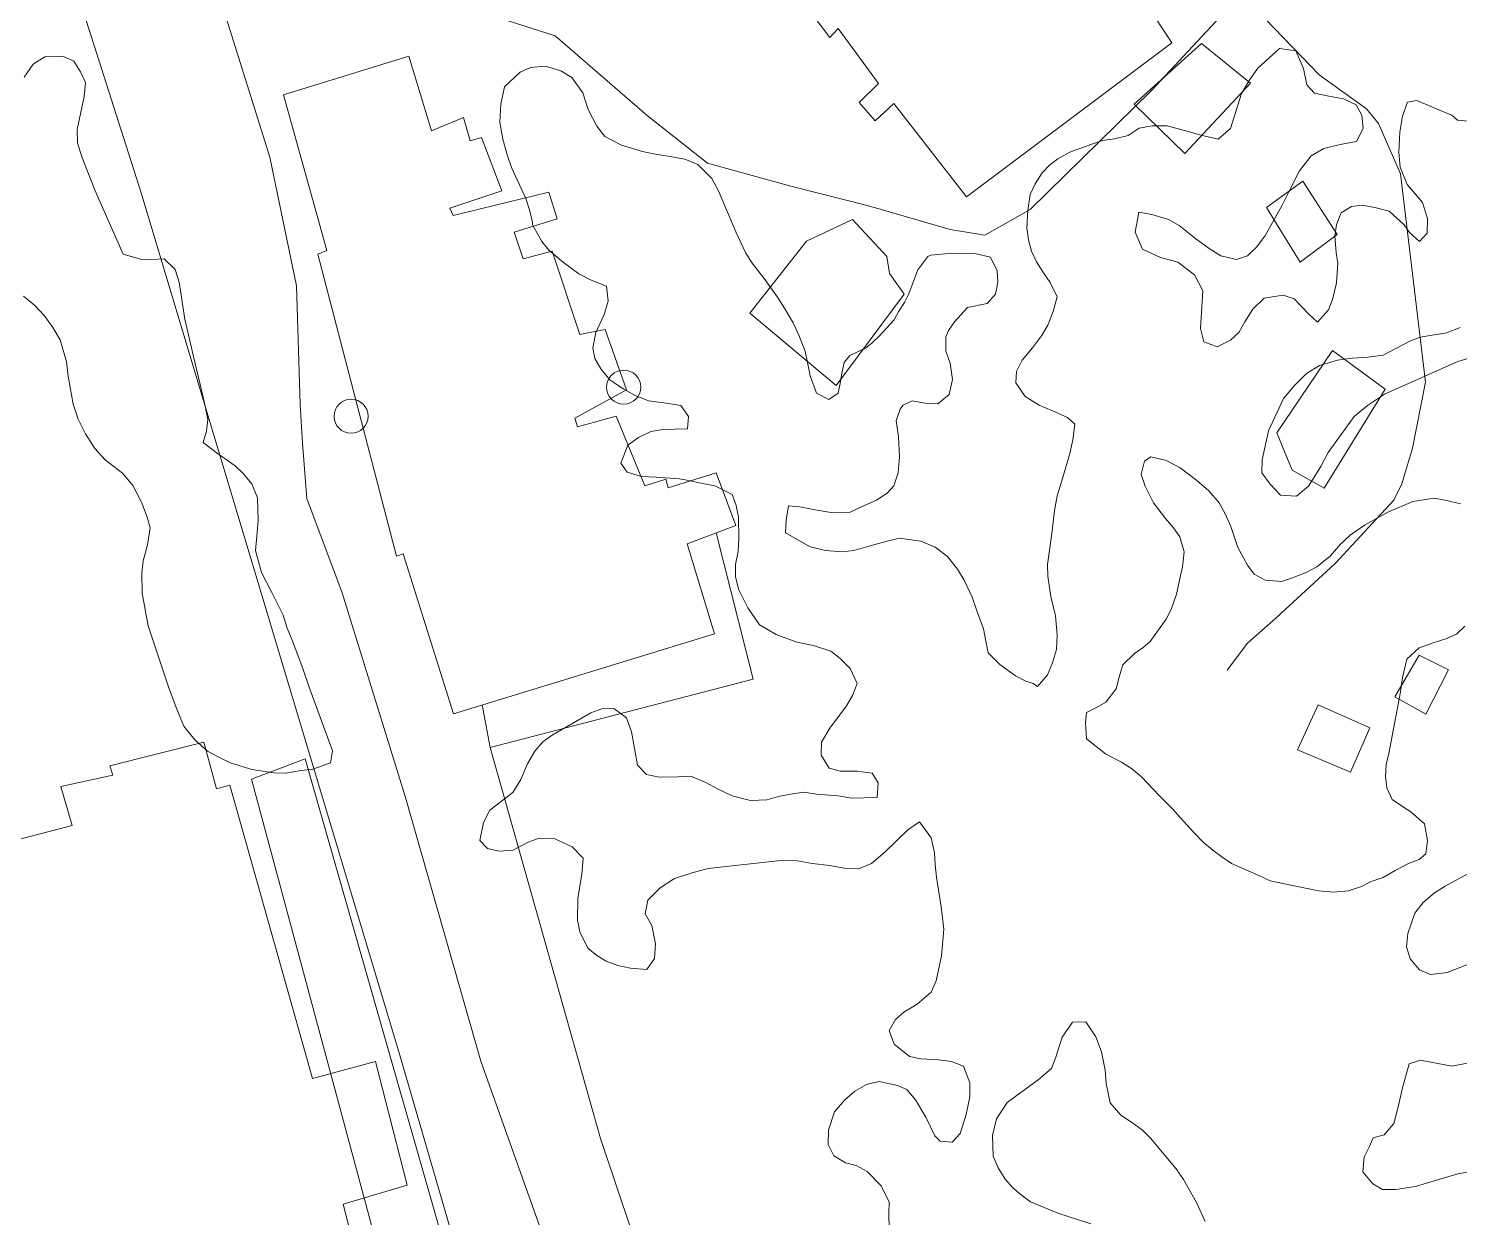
# Model space of a CAD drawing. Header units: metres. Extents: x 4652992 to 4879070, y 2074171 to 2309877.
# Drawn here: x 4654504.2 to 4654568.7, y 2308497.4 to 2308551 of the extents above; entities that cross this region are included whole.
import ezdxf

# ---------------------------------------------------------------- set-up
doc = ezdxf.new("R2010")
doc.units = ezdxf.units.M
doc.header["$MEASUREMENT"] = 0
doc.linetypes.add('DGN Style 3', pattern=[92.779933, 66.271381, -26.508552])
for name, color, linetype, lineweight in [('Level 1', 2, 'Continuous', 0), ('Level 20', 30, 'DGN Style 3', 0), ('Level 30', 5, 'Continuous', 0), ('Level 31', 38, 'Continuous', 0), ('Level 37', 3, 'Continuous', 0), ('Level 38', 3, 'Continuous', 0), ('Level 40', 1, 'Continuous', 0), ('Level 53', 5, 'Continuous', 0), ('Level 61', 4, 'Continuous', 0)]:
    doc.layers.add(name, color=color, linetype=linetype, lineweight=lineweight)

# ---------------------------------------------------------------- blocks, each defined once
blk = doc.blocks.new('POSTE_1')
at = {"layer": 'Level 61'}
blk.add_circle((-0.000047, -0.000019, -0.000024), 0.770001, dxfattribs=at)

msp = doc.modelspace()

# ---------------------------------------------------------------- linework, layer by layer
at = {"layer": 'Level 1'}
msp.add_polyline3d([(4654558.205419, 2308522.096001, 1332), (4654559.118448, 2308523.317628, 1331), (4654560.421105, 2308524.460633, 1330), (4654563.075382, 2308526.911469, 1329), (4654565.722792, 2308529.758935, 1328.3), (4654566.083876, 2308530.507221, 1328.12), (4654566.556238, 2308532.106171, 1327.98), (4654567.146722, 2308535.08041, 1328), (4654566.023103, 2308544.489733, 1327.04), (4654565.025859, 2308546.761457, 1326.96), (4654564.482387, 2308547.412974, 1326.96), (4654562.354135, 2308548.94766, 1327), (4654556.295276, 2308555.257094, 1326.68), (4654545.325048, 2308566.414119, 1326.36), (4654539.462425, 2308572.454543, 1326.26), (4654538.739633, 2308573.345055, 1326.227592)], dxfattribs=at)
at = {"layer": 'Level 20', "linetype": 'Continuous'}
for points in [[(4654532.536872, 2308480.159748, 1346.79442), (4654530.47426, 2308486.512024, 1345.53442), (4654527.350989, 2308496.60668, 1344.17442), (4654524.550692, 2308504.454575, 1343.63442), (4654521.160163, 2308516.34854, 1342.09442), (4654518.294688, 2308525.579173, 1341.49442), (4654516.712979, 2308529.837527, 1340.77442), (4654516.508512, 2308532.338892, 1340.57442), (4654516.415537, 2308534.085332, 1340.43442), (4654516.236964, 2308539.427599, 1339.85442), (4654515.045647, 2308545.235573, 1338.77442), (4654511.753187, 2308555.755312, 1337.45442), (4654510.835112, 2308558.393913, 1337.07442), (4654510.312808, 2308559.812308, 1336.87442), (4654509.726339, 2308561.151116, 1336.35442), (4654506.891845, 2308564.532086, 1335.811374)], [(4654517.214338, 2308554.405872, 1336.787441), (4654521.830336, 2308552.668642, 1335.811983), (4654527.907173, 2308550.714255, 1334.851983), (4654532.054425, 2308547.119836, 1334.451983), (4654534.770033, 2308544.967411, 1334.071983), (4654538.538535, 2308543.927226, 1332.151983), (4654542.030845, 2308543.039503, 1331.151983), (4654545.71547, 2308541.970614, 1330.171983), (4654547.285755, 2308541.712174, 1329.731983), (4654549.326953, 2308542.877234, 1328.811983), (4654554.79524, 2308548.239253, 1327.291983), (4654558.314231, 2308552.012121, 1326.691983)]]:
    msp.add_polyline3d(points, dxfattribs=at)
at = {"layer": 'Level 30', "color": 1}
for points in [[(4654546.451574, 2308543.445427, 1329.883945), (4654543.181276, 2308547.658769, 1329.763945), (4654542.333642, 2308546.879132, 1329.653945), (4654541.613401, 2308547.705327, 1329.653945), (4654542.485957, 2308548.560452, 1329.733945), (4654540.669434, 2308551.037686, 1329.613945), (4654540.292339, 2308550.641849, 1329.353945), (4654533.56226, 2308559.545953, 1328.913945)], [(4654554.925782, 2308551.589932, 1329.053945), (4654555.707569, 2308550.394722, 1329.143945), (4654546.451574, 2308543.445427, 1329.883945)], [(4654523.315172, 2308520.125455, 1344.523945), (4654521.051337, 2308527.349741, 1344.463945), (4654520.752618, 2308527.240195, 1342.983945), (4654517.200925, 2308540.865645, 1342.483945), (4654517.606193, 2308541.031274, 1342.443945), (4654515.661693, 2308548.054082, 1341.743945), (4654521.308239, 2308549.794124, 1341.893945), (4654522.33655, 2308546.428664, 1341.953945), (4654523.777046, 2308547.019419, 1341.353945), (4654524.075376, 2308545.967727, 1341.363945), (4654524.587017, 2308546.118374, 1341.353945), (4654525.503019, 2308543.725091, 1341.663945), (4654523.163356, 2308542.932746, 1342.133945), (4654523.310528, 2308542.608782, 1342.243945), (4654527.619412, 2308543.656946, 1340.313945), (4654527.995531, 2308542.462118, 1340.423945), (4654526.049544, 2308541.853695, 1341.833945), (4654526.463053, 2308540.650824, 1342.103945), (4654527.771603, 2308541.001357, 1341.733945), (4654529.015893, 2308537.233931, 1341.623945), (4654530.165371, 2308537.468579, 1341.323945), (4654531.115447, 2308534.73616, 1341.603945), (4654528.787071, 2308533.467377, 1342.453945), (4654528.919111, 2308533.075567, 1342.473945), (4654530.654434, 2308533.547602, 1341.993945), (4654531.954339, 2308530.416026, 1344.783945), (4654532.888638, 2308530.704861, 1344.653945), (4654532.999925, 2308530.325415, 1344.593945), (4654535.162198, 2308530.990015, 1343.613945), (4654536.045854, 2308528.627391, 1343.533945), (4654533.861547, 2308527.793727, 1344.623945), (4654535.086813, 2308523.730188, 1344.523945), (4654523.315172, 2308520.125455, 1344.523945)], [(4654543.643059, 2308539.063841, 1334.373945), (4654540.570543, 2308534.93351, 1334.343945), (4654536.68627, 2308538.193754, 1334.563945), (4654539.235061, 2308541.441553, 1334.683945), (4654541.317846, 2308542.429891, 1334.343945), (4654542.860669, 2308540.757314, 1334.233945), (4654542.974478, 2308539.986348, 1334.373945), (4654543.643059, 2308539.063841, 1334.373945)], [(4654502.354873, 2308514.111773, 1346.192739), (4654506.132255, 2308515.094407, 1346.892739), (4654505.619457, 2308516.841324, 1346.902739), (4654507.955434, 2308517.365852, 1347.052739), (4654507.830906, 2308517.784172, 1347.042739), (4654512.068472, 2308518.840324, 1347.072739), (4654512.628337, 2308516.746538, 1347.132739), (4654513.241527, 2308516.91252, 1347.072739), (4654516.962469, 2308503.669108, 1346.982739), (4654519.804459, 2308504.437447, 1346.972739), (4654521.230574, 2308498.86837, 1347.122739), (4654518.342922, 2308498.000188, 1347.132739), (4654520.284498, 2308490.417343, 1347.172739)]]:
    msp.add_polyline3d(points, dxfattribs=at)
at = {"layer": 'Level 31'}
msp.add_polyline3d([(4654565.323146, 2308534.767353, 1330.603945), (4654562.582401, 2308530.307501, 1331.123945), (4654561.129883, 2308531.122197, 1331.103945), (4654560.449759, 2308532.806454, 1330.983945), (4654562.950118, 2308536.516846, 1330.473945), (4654565.323146, 2308534.767353, 1330.603945)], dxfattribs=at)
for points in [[(4654554.010861, 2308547.62047, 1329.723945), (4654557.046332, 2308550.357687, 1328.973945), (4654559.252558, 2308548.579379, 1328.803945), (4654556.302851, 2308545.40283, 1329.513945)], [(4654561.488705, 2308540.506066, 1329.133945), (4654559.973315, 2308542.96917, 1329.033945), (4654561.610195, 2308544.154291, 1329.143945), (4654563.170036, 2308541.746358, 1329.253945)], [(4654565.76948, 2308520.894469, 1332.348945), (4654566.856895, 2308522.767916, 1332.048945), (4654568.190889, 2308522.115654, 1332.043945), (4654567.166634, 2308520.116224, 1332.193945)], [(4654563.771581, 2308517.493802, 1332.553945), (4654561.37104, 2308518.50797, 1332.953945), (4654562.312716, 2308520.529814, 1332.903945), (4654564.630366, 2308519.501352, 1332.463945)]]:
    msp.add_3dface(points, dxfattribs=at)
at = {"layer": 'Level 37'}
for points in [[(4654535.164828, 2308528.291138, 1342.419491), (4654536.840318, 2308521.691291, 1342.959491), (4654524.972444, 2308518.603633, 1343.659491), (4654524.621149, 2308520.525374, 1343.519491)], [(4654524.972444, 2308518.603633, 1343.659491), (4654529.948625, 2308500.963223, 1345.499491), (4654534.830635, 2308486.407575, 1346.259491), (4654536.930768, 2308477.710275, 1349.619491), (4654538.285984, 2308471.921723, 1350.979491), (4654554.478869, 2308472.547214, 1350.659491), (4654567.913578, 2308473.451517, 1350.503158)]]:
    msp.add_polyline3d(points, dxfattribs=at)
at = {"layer": 'Level 38'}
msp.add_polyline3d([(4654466.114516, 2308549.810089, 1340.402739), (4654468.110146, 2308550.247242, 1340.492739), (4654467.567695, 2308552.550725, 1340.362739), (4654476.111766, 2308554.8464, 1340.292739), (4654485.898102, 2308557.558509, 1340.172739), (4654503.287165, 2308562.299778, 1340.072739), (4654509.245852, 2308543.633003, 1341.062739), (4654520.932816, 2308504.623381, 1346.182739), (4654525.51054, 2308488.85225, 1347.922739), (4654530.059851, 2308474.379109, 1350.542739), (4654511.385427, 2308468.929381, 1350.902739), (4654489.014532, 2308463.048098, 1349.822739), (4654455.24508, 2308453.977038, 1347.202739), (4654453.573736, 2308460.315587, 1347.222739)], dxfattribs=at)
at = {"layer": 'Level 40', "color": 3}
for points in [[(4654526.889357, 2308542.187803, 1342.600038), (4654526.879638, 2308542.284865, 1342.500038), (4654526.743123, 2308542.868246, 1342.500038), (4654526.589762, 2308543.376114, 1342.440038), (4654526.409446, 2308543.76316, 1341.920038), (4654526.197707, 2308544.220284, 1341.560038), (4654525.942945, 2308544.765813, 1341.380038), (4654525.763019, 2308545.295228, 1341.260038), (4654525.540461, 2308546.055419, 1341.040038), (4654525.411074, 2308546.811376, 1340.600038), (4654525.451572, 2308547.625724, 1340.320038), (4654525.626774, 2308548.411068, 1339.960038), (4654526.322452, 2308549.068519, 1339.760038), (4654526.793947, 2308549.283564, 1339.680038), (4654527.466362, 2308549.34455, 1339.640038), (4654528.156335, 2308549.132676, 1339.580038), (4654528.654716, 2308548.835429, 1339.580038), (4654529.158668, 2308548.141277, 1339.560038), (4654529.399563, 2308547.392967, 1339.580038), (4654529.778531, 2308546.630756, 1339.640038), (4654530.146679, 2308546.171611, 1339.660038), (4654530.889392, 2308545.774271, 1339.680038), (4654531.845402, 2308545.489288, 1339.680038), (4654532.339313, 2308545.382942, 1339.680038), (4654533.00797, 2308545.286455, 1339.680038), (4654533.744723, 2308545.14365, 1339.660038), (4654534.334786, 2308544.905804, 1339.620038), (4654534.963723, 2308544.27971, 1339.660038), (4654535.263385, 2308543.724513, 1339.440038), (4654535.385712, 2308543.429095, 1338.980038), (4654536.058703, 2308541.875478, 1339.000038), (4654536.502009, 2308540.909475, 1339.100038), (4654536.791953, 2308540.451341, 1339.140038), (4654537.329208, 2308539.765846, 1339.240038), (4654537.925942, 2308538.925091, 1339.300038), (4654538.239081, 2308538.430305, 1339.300038), (4654538.638264, 2308537.758711, 1339.380038), (4654538.893025, 2308537.213182, 1339.460038), (4654539.170593, 2308536.488633, 1339.680038), (4654539.275684, 2308535.97533, 1339.720038), (4654539.40883, 2308535.376846, 1339.720038), (4654539.687887, 2308534.588662, 1339.740038), (4654540.237908, 2308534.311953, 1339.520038), (4654540.659643, 2308534.585197, 1339.140038), (4654540.740505, 2308534.947663, 1338.720038), (4654540.828495, 2308535.482706, 1338.500038), (4654540.939681, 2308535.981097, 1338.560038), (4654541.196778, 2308536.28979, 1338.040038), (4654541.896537, 2308536.613969, 1337.520038), (4654542.203395, 2308536.864463, 1337.000038), (4654542.523729, 2308537.175367, 1336.480038), (4654543.187983, 2308537.902897, 1336.500038), (4654543.39869, 2308538.284891, 1336.160038), (4654543.661035, 2308538.687423, 1335.780038), (4654543.856775, 2308539.072639, 1335.440038), (4654543.982538, 2308539.425438, 1335.040038), (4654544.25577, 2308540.158019, 1334.820038), (4654544.703358, 2308540.758089, 1334.740038), (4654544.84331, 2308540.822925, 1334.220038), (4654545.482422, 2308540.875254, 1333.860038), (4654546.367745, 2308540.906226, 1333.760038), (4654546.89347, 2308540.872172, 1333.740038), (4654547.533682, 2308540.718497, 1333.740038), (4654547.838204, 2308540.114769, 1333.840038), (4654547.865091, 2308539.602477, 1333.880038), (4654547.758764, 2308539.055554, 1334.000038), (4654547.381541, 2308538.630272, 1334.180038), (4654546.495829, 2308538.456929, 1334.440038), (4654545.911659, 2308537.807126, 1335.000038), (4654545.637715, 2308537.42292, 1335.400038), (4654545.525429, 2308537.130532, 1335.900038), (4654545.521992, 2308536.482315, 1336.040038), (4654545.716885, 2308535.949676, 1336.100038), (4654545.816338, 2308535.200164, 1336.300038), (4654545.668091, 2308534.535642, 1336.560038), (4654545.164393, 2308534.105935, 1336.900038), (4654544.590398, 2308534.134555, 1337.040038), (4654544.003315, 2308534.245134, 1337.200038), (4654543.598427, 2308534.047404, 1337.880038), (4654543.464824, 2308533.870404, 1338.440038), (4654543.287032, 2308533.354697, 1338.600038), (4654543.389854, 2308532.620288, 1338.600038), (4654543.425681, 2308531.726193, 1338.800038), (4654543.372095, 2308530.993804, 1339.220038), (4654543.180825, 2308530.417686, 1339.640038), (4654542.868719, 2308530.073353, 1340.100038), (4654542.391976, 2308529.764469, 1340.440038), (4654541.747226, 2308529.475931, 1340.740038), (4654541.205755, 2308529.228468, 1341.060038), (4654540.353736, 2308529.206152, 1341.460038), (4654539.62858, 2308529.330632, 1341.640038), (4654538.921761, 2308529.466992, 1341.740038), (4654538.42934, 2308529.509704, 1341.840038), (4654538.317765, 2308528.868942, 1342.100038), (4654538.297871, 2308528.287581, 1342.140038), (4654539.396034, 2308527.655426, 1342.140038), (4654540.096114, 2308527.48886, 1341.920038), (4654540.86805, 2308527.433449, 1341.600038), (4654541.36909, 2308527.499679, 1341.460038), (4654542.220008, 2308527.727998, 1341.100038), (4654542.941083, 2308527.93679, 1340.920038), (4654543.437264, 2308528.051551, 1340.680038), (4654544.393663, 2308527.908937, 1340.540038), (4654545.040225, 2308527.643098, 1340.460038), (4654545.589856, 2308527.224018, 1340.340038), (4654546.042558, 2308526.651698, 1340.260038), (4654546.34073, 2308526.160135, 1340.200038), (4654546.701361, 2308525.386044, 1340.100038), (4654546.904483, 2308524.819978, 1340.100038), (4654547.214964, 2308523.961715, 1340.200038), (4654547.324915, 2308523.399882, 1340.460038), (4654547.426637, 2308522.871477, 1340.460038), (4654547.952683, 2308522.346677, 1340.260038), (4654548.656845, 2308521.846841, 1340.180038), (4654549.120433, 2308521.604569, 1340.080038), (4654549.457936, 2308521.500244, 1339.720038), (4654549.647258, 2308521.364511, 1338.980038), (4654550.107934, 2308521.882622, 1338.780038), (4654550.322399, 2308522.422089, 1338.680038), (4654550.50544, 2308523.031635, 1338.400038), (4654550.54218, 2308523.68851, 1338.160038), (4654550.466312, 2308524.543741, 1337.860038), (4654550.252371, 2308525.412873, 1337.580038), (4654550.111775, 2308526.329526, 1337.280038), (4654550.106594, 2308526.868802, 1337.120038), (4654550.217069, 2308527.715567, 1336.880038), (4654550.317046, 2308528.374655, 1336.580038), (4654550.414433, 2308529.30338, 1336.220038), (4654550.544344, 2308529.956022, 1335.580038), (4654550.744231, 2308530.641082, 1335.040038), (4654551.113682, 2308531.875276, 1335.040038), (4654551.248453, 2308532.479388, 1334.900038), (4654551.343571, 2308533.187006, 1334.560038), (4654551.004967, 2308533.497335, 1334.220038), (4654550.305276, 2308533.806271, 1334.200038), (4654549.733549, 2308534.055997, 1334.080038), (4654549.098975, 2308534.445882, 1333.880038), (4654548.671348, 2308535.060287, 1333.700038), (4654548.707698, 2308535.574792, 1333.420038), (4654548.960326, 2308536.074386, 1333.120038), (4654549.431109, 2308536.637805, 1332.900038), (4654549.835286, 2308537.183909, 1332.860038), (4654550.114478, 2308537.661955, 1332.860038), (4654550.360757, 2308538.273713, 1332.780038), (4654550.538938, 2308538.93179, 1332.560038), (4654550.229558, 2308539.584049, 1332.380038), (4654549.917908, 2308540.015201, 1332.300038), (4654549.604769, 2308540.509986, 1332.280038), (4654549.384801, 2308541.000539, 1332.280038), (4654549.246406, 2308541.505184, 1332.280038), (4654549.177988, 2308542.042247, 1332.280038), (4654549.211748, 2308542.826389, 1332.200038), (4654549.325202, 2308543.545887, 1332.000038), (4654549.544527, 2308544.036823, 1331.840038), (4654549.857022, 2308544.523527, 1331.720038), (4654550.205801, 2308544.89162, 1331.480038), (4654550.564298, 2308545.162652, 1331.240038), (4654551.115876, 2308545.455423, 1331.060038), (4654552.056987, 2308545.806777, 1331.180038), (4654552.58498, 2308545.993829, 1331.180038), (4654553.119323, 2308546.068716, 1331.180038), (4654553.733749, 2308546.221329, 1331.220038), (4654554.243796, 2308546.538871, 1331.220038), (4654554.818181, 2308546.652621, 1331.220038), (4654555.492086, 2308546.649974, 1331.160038), (4654556.439867, 2308546.398419, 1330.860038), (4654557.013473, 2308546.227429, 1330.740038), (4654557.803356, 2308546.041528, 1330.700038), (4654558.350465, 2308546.5252, 1330.620038), (4654558.845679, 2308548.112194, 1330.440038), (4654559.221801, 2308548.74348, 1330.320038), (4654559.585936, 2308549.250721, 1330.200038), (4654560.566766, 2308550.131682, 1329.780038), (4654561.29866, 2308550.037408, 1329.740038), (4654561.652553, 2308549.233111, 1329.960038), (4654561.803646, 2308548.504137, 1330.060038), (4654562.143739, 2308548.130174, 1330.080038), (4654562.787321, 2308547.991602, 1330.080038), (4654563.449239, 2308547.86491, 1330.120038), (4654564.017596, 2308547.60008, 1330.180038), (4654564.274237, 2308547.133288, 1330.180038), (4654564.344145, 2308546.532591, 1330.160038), (4654564.041368, 2308545.948826, 1330.160038), (4654563.303836, 2308545.806891, 1330.180038), (4654562.559566, 2308545.63475, 1330.240038), (4654561.99788, 2308545.29667, 1330.460038), (4654561.470208, 2308544.618874, 1330.660038), (4654561.050286, 2308543.791252, 1330.660038), (4654560.662176, 2308543.035921, 1330.900038), (4654559.904683, 2308541.67951, 1331.180038), (4654559.525581, 2308541.175492, 1331.340038), (4654559.125163, 2308540.786861, 1331.480038), (4654558.618875, 2308540.626792, 1331.540038), (4654557.918794, 2308540.793357, 1331.540038), (4654557.43538, 2308541.087382, 1331.540038), (4654556.787717, 2308541.559226, 1331.580038), (4654556.040535, 2308542.147467, 1331.720038), (4654555.553751, 2308542.426389, 1331.740038), (4654554.80391, 2308542.651153, 1331.920038), (4654554.216827, 2308542.761732, 1331.880038), (4654554.062941, 2308541.861, 1331.860038), (4654554.393638, 2308541.093354, 1331.920038), (4654555.202958, 2308540.713329, 1331.980038), (4654555.986102, 2308540.497223, 1332.000038), (4654556.736654, 2308539.924085, 1332.000038), (4654557.110762, 2308539.210405, 1331.960038), (4654556.997952, 2308537.509418, 1331.960038), (4654557.146065, 2308536.907711, 1331.840038), (4654557.754464, 2308536.681744, 1331.780038), (4654558.354313, 2308536.979951, 1331.500038), (4654558.729656, 2308537.326496, 1331.360038), (4654558.993881, 2308537.807764, 1331.220038), (4654559.356527, 2308538.378639, 1331.120038), (4654559.87707, 2308538.88386, 1330.920038), (4654560.722741, 2308539.01834, 1330.920038), (4654561.233109, 2308538.845137, 1330.920038), (4654561.89347, 2308538.148964, 1330.920038), (4654562.285203, 2308537.795539, 1331.100038), (4654562.770953, 2308538.355735, 1331.100038), (4654562.953605, 2308538.822911, 1331.060038), (4654563.137035, 2308539.574827, 1330.880038), (4654563.191011, 2308540.449586, 1330.580038), (4654563.112485, 2308540.941341, 1330.320038), (4654563.054563, 2308541.666083, 1330.240038), (4654563.127586, 2308542.204348, 1330.220038), (4654563.338682, 2308542.728712, 1329.980038), (4654563.808687, 2308543.007391, 1329.980038), (4654564.309726, 2308543.07362, 1330.060038), (4654564.926743, 2308542.956596, 1330.160038), (4654565.503719, 2308542.800709, 1330.260038), (4654566.180926, 2308542.18005, 1330.620038), (4654566.419619, 2308541.843748, 1330.940038), (4654566.87608, 2308541.428901, 1331.500038), (4654567.228228, 2308541.812097, 1331.480038), (4654567.235034, 2308542.475417, 1331.400038), (4654567.017334, 2308543.187076, 1330.620038), (4654566.768533, 2308543.47807, 1330.280038), (4654566.32069, 2308544.001859, 1330.240038), (4654566.00833, 2308544.781385, 1330.140038), (4654565.9403, 2308545.460818, 1330.020038), (4654565.986048, 2308546.369005, 1329.960038), (4654566.114469, 2308547.085281, 1329.960038), (4654566.334182, 2308547.718588, 1330.020038), (4654566.757018, 2308547.785827, 1330.340038), (4654567.847341, 2308547.32947, 1331.100038), (4654568.336004, 2308547.129285, 1331.620038), (4654568.583316, 2308546.901925, 1332.000038), (4654569.075737, 2308546.859212, 1332.440038)], [(4654503.968465, 2308548.850269, 1342.020038), (4654504.362759, 2308549.427519, 1341.920038), (4654504.88934, 2308549.755644, 1341.900038), (4654505.738915, 2308549.777871, 1341.940038), (4654506.208097, 2308549.566641, 1342.060038), (4654506.509215, 2308549.092057, 1342.120038), (4654506.729003, 2308548.603436, 1342.160038), (4654506.666456, 2308547.970611, 1342.260038), (4654506.350136, 2308546.478113, 1342.560038), (4654506.37561, 2308545.889411, 1342.720038), (4654506.561939, 2308545.250357, 1342.800038), (4654507.159793, 2308543.718908, 1342.800038), (4654508.432198, 2308540.860195, 1342.860038), (4654509.209966, 2308540.629896, 1342.700038), (4654509.722645, 2308540.614228, 1342.680038), (4654510.278562, 2308540.652314, 1342.680038), (4654510.7655, 2308540.169298, 1342.660038), (4654510.950286, 2308539.593627, 1342.700038), (4654511.206095, 2308537.930813, 1342.860038), (4654511.579779, 2308536.305702, 1342.920038), (4654511.979973, 2308534.659129, 1343.080038), (4654512.146226, 2308533.929815, 1343.200038), (4654512.248139, 2308533.40349, 1343.260038), (4654512.17916, 2308532.882388, 1343.480038), (4654512.032197, 2308532.362292, 1343.580038), (4654512.622083, 2308531.920189, 1343.860038), (4654513.472167, 2308531.311795, 1343.920038), (4654513.833253, 2308530.966181, 1343.960038), (4654514.230626, 2308530.502424, 1344.000038), (4654514.480011, 2308529.865574, 1344.000038), (4654514.519636, 2308528.848233, 1344.160038), (4654514.462237, 2308528.308878, 1344.360038), (4654514.389394, 2308527.489113, 1344.860038), (4654514.66966, 2308526.49884, 1344.860038), (4654515.125967, 2308525.596815, 1344.940038), (4654515.395427, 2308525.050224, 1345.060038), (4654515.648416, 2308524.570227, 1345.200038), (4654515.814928, 2308523.982723, 1345.380038), (4654516.071005, 2308523.375959, 1345.560038), (4654516.543265, 2308522.123721, 1345.960038), (4654516.8189, 2308521.323598, 1346.120038), (4654517.868939, 2308518.449651, 1346.540038), (4654517.781686, 2308517.916715, 1346.860038), (4654516.983067, 2308517.631325, 1346.880038), (4654516.453658, 2308517.571776, 1346.880038), (4654515.7549, 2308517.454067, 1346.880038), (4654515.223947, 2308517.457901, 1346.900038), (4654514.225356, 2308517.609582, 1346.860038), (4654513.245298, 2308517.914907, 1346.780038), (4654512.711517, 2308518.187317, 1346.700038), (4654512.237445, 2308518.446887, 1346.460038), (4654511.660943, 2308518.949163, 1346.100038), (4654511.155991, 2308519.562156, 1345.740038), (4654510.812411, 2308520.408415, 1345.540038), (4654510.493797, 2308521.296594, 1345.180038), (4654509.553139, 2308524.099732, 1344.160038)], [(4654542.960506, 2308496.901864, 1344.580038), (4654542.957292, 2308497.58829, 1344.620038), (4654542.961568, 2308498.097685, 1344.620038), (4654542.604406, 2308498.828333, 1344.620038), (4654541.974885, 2308499.474027, 1344.700038), (4654541.484502, 2308499.754905, 1344.880038), (4654540.989953, 2308499.877205, 1345.080038), (4654540.472824, 2308500.179782, 1345.100038), (4654540.21026, 2308500.698719, 1345.000038), (4654540.230357, 2308501.348237, 1344.880038), (4654540.494715, 2308502.168489, 1344.680038), (4654540.945566, 2308502.693479, 1344.440038), (4654541.417644, 2308503.102272, 1344.240038), (4654541.944567, 2308503.403587, 1344.020038), (4654542.512596, 2308503.536589, 1343.760038), (4654543.342568, 2308503.358103, 1343.400038), (4654543.759582, 2308503.172739, 1343.160038), (4654544.144953, 2308502.707129, 1343.100038), (4654544.619404, 2308501.935311, 1343.100038), (4654545.027975, 2308501.081975, 1343.020038), (4654545.258387, 2308500.841057, 1342.520038), (4654545.803724, 2308500.803518, 1342.220038), (4654546.159866, 2308501.189402, 1342.180038), (4654546.434528, 2308502.05528, 1342.160038), (4654546.59804, 2308502.849377, 1342.140038), (4654546.599613, 2308503.486932, 1342.260038), (4654546.309681, 2308504.235017, 1342.520038), (4654545.771944, 2308504.446342, 1342.980038), (4654545.188205, 2308504.524034, 1343.120038), (4654544.391117, 2308504.56787, 1343.260038), (4654543.874608, 2308504.662998, 1343.320038), (4654543.194299, 2308505.22393, 1343.320038), (4654542.970867, 2308505.846083, 1343.320038), (4654543.257075, 2308506.342689, 1343.280038), (4654543.629659, 2308506.661248, 1343.180038), (4654544.234117, 2308507.025625, 1343.020038), (4654544.8647, 2308507.575752, 1343.040038), (4654545.090546, 2308508.08534, 1343.120038), (4654545.32962, 2308509.214029, 1343.200038), (4654545.424659, 2308510.405587, 1343.260038), (4654545.305619, 2308511.41992, 1343.160038), (4654545.100933, 2308512.755671, 1343.020038), (4654545.040061, 2308513.326918, 1342.800038), (4654545.002501, 2308513.861257, 1342.780038), (4654544.85317, 2308514.531263, 1342.780038), (4654544.334799, 2308515.248738, 1342.780038), (4654543.812663, 2308514.898551, 1343.260038), (4654542.778583, 2308513.892988, 1343.480038), (4654542.16996, 2308513.370033, 1343.720038), (4654541.577889, 2308513.13057, 1343.880038), (4654540.93514, 2308513.157163, 1344.020038), (4654540.282818, 2308513.281498, 1344.120038), (4654539.496034, 2308513.37096, 1344.300038), (4654538.828621, 2308513.498541, 1344.320038), (4654538.069935, 2308513.502224, 1344.280038), (4654534.810076, 2308513.150737, 1344.320038), (4654534.085626, 2308512.95569, 1344.340038), (4654533.283641, 2308512.69758, 1344.440038), (4654532.635264, 2308512.278858, 1344.600038), (4654532.080133, 2308511.712505, 1344.600038), (4654531.957837, 2308511.100912, 1344.760038), (4654532.265673, 2308510.57224, 1344.840038), (4654532.429364, 2308509.755619, 1344.840038), (4654532.390741, 2308509.094137, 1344.840038), (4654532.040737, 2308508.595303, 1344.920038), (4654531.29579, 2308508.659821, 1344.940038), (4654530.737445, 2308508.779893, 1344.940038), (4654530.211363, 2308508.972764, 1344.940038), (4654529.777907, 2308509.225453, 1344.940038), (4654529.376715, 2308509.550939, 1344.920038), (4654529.022987, 2308510.296796, 1344.860038), (4654528.918196, 2308510.813699, 1344.840038), (4654528.923313, 2308511.817279, 1344.780038), (4654529.115034, 2308512.876415, 1344.720038), (4654529.17083, 2308513.61394, 1344.680038), (4654528.66817, 2308514.12072, 1344.680038), (4654527.897939, 2308514.493675, 1344.620038), (4654527.191393, 2308514.518039, 1344.560038), (4654526.691948, 2308514.338394, 1344.520038), (4654526.008603, 2308513.975034, 1344.460038), (4654525.382296, 2308513.934301, 1344.480038), (4654524.854132, 2308514.047884, 1344.480038), (4654524.508515, 2308514.409261, 1344.480038), (4654524.675461, 2308515.218567, 1344.480038), (4654524.960317, 2308515.779254, 1344.480038), (4654525.995017, 2308516.577369, 1344.480038), (4654526.350538, 2308517.170701, 1344.460038), (4654526.651215, 2308517.871511, 1344.460038), (4654526.984777, 2308518.437671, 1344.480038), (4654527.351223, 2308518.869181, 1344.480038), (4654527.765644, 2308519.162795, 1344.480038), (4654529.513138, 2308520.174411, 1344.460038), (4654530.012583, 2308520.354056, 1344.500038), (4654530.553134, 2308520.365389, 1344.560038), (4654531.121673, 2308519.940125, 1344.760038), (4654531.345105, 2308519.317972, 1344.860038), (4654531.621077, 2308517.807418, 1344.860038), (4654532.016752, 2308517.387434, 1344.780038), (4654532.590187, 2308517.264116, 1344.680038), (4654533.449719, 2308517.286588, 1344.660038), (4654534.023886, 2308517.306638, 1344.600038), (4654534.732404, 2308517.010745, 1344.500038), (4654535.169295, 2308516.773265, 1344.340038), (4654535.882599, 2308516.4285, 1344.320038), (4654536.705702, 2308516.219596, 1344.400038), (4654537.456167, 2308516.249576, 1344.300038), (4654537.978924, 2308516.392313, 1344.260038), (4654538.509902, 2308516.501388, 1344.200038), (4654539.116333, 2308516.594237, 1344.200038), (4654539.681547, 2308516.504582, 1344.000038), (4654540.65972, 2308516.421803, 1343.860038), (4654541.270205, 2308516.322412, 1343.700038), (4654542.430194, 2308516.34406, 1343.380038), (4654542.468817, 2308517.005541, 1343.220038), (4654542.204169, 2308517.44519, 1343.180038), (4654541.514797, 2308517.545598, 1343.260038), (4654540.752676, 2308517.534073, 1343.360038), (4654540.261562, 2308517.671582, 1343.400038), (4654539.903669, 2308518.258862, 1343.360038), (4654539.910028, 2308518.847545, 1343.360038), (4654540.290943, 2308519.483258, 1343.360038), (4654541.039657, 2308520.486401, 1343.300038), (4654541.318995, 2308520.95259, 1343.260038), (4654541.521529, 2308521.499086, 1343.340038), (4654541.199334, 2308522.174372, 1343.460038), (4654540.735077, 2308522.641, 1343.520038), (4654540.33045, 2308522.951278, 1343.600038), (4654539.593103, 2308523.189582, 1343.800038), (4654538.76313, 2308523.368068, 1344.040038), (4654537.873527, 2308523.702904, 1344.160038), (4654537.117035, 2308524.136693, 1344.160038), (4654536.593878, 2308524.903039, 1344.300038), (4654536.166781, 2308525.744411, 1344.300038), (4654536.042113, 2308526.313429, 1344.300038), (4654536.038168, 2308526.856487, 1344.120038), (4654536.157029, 2308527.452871, 1343.980038), (4654536.193569, 2308528.035064, 1343.960038), (4654536.173292, 2308528.996264, 1343.940038), (4654536.071935, 2308529.528375, 1343.960038), (4654535.881388, 2308530.015877, 1344.000038), (4654535.099501, 2308530.407285, 1344.180038), (4654534.552812, 2308530.508904, 1344.220038), (4654534.012992, 2308530.64094, 1344.220038), (4654533.511574, 2308530.732823, 1344.220038), (4654532.46617, 2308530.798166, 1344.200038), (4654531.79324, 2308530.831249, 1344.100038), (4654531.158091, 2308531.031628, 1343.880038), (4654530.868049, 2308531.428895, 1343.720038), (4654531.177678, 2308532.239411, 1343.520038), (4654531.669634, 2308532.596088, 1343.420038), (4654532.219868, 2308532.860495, 1343.360038), (4654532.777593, 2308532.947871, 1343.300038), (4654533.303053, 2308532.962449, 1343.280038), (4654533.87722, 2308532.982499, 1343.200038), (4654533.921981, 2308533.53103, 1343.160038), (4654533.577095, 2308534.035776, 1343.160038), (4654532.921338, 2308534.144902, 1343.000038), (4654532.119464, 2308534.23761, 1343.000038), (4654531.482963, 2308534.502068, 1342.980038), (4654531.004236, 2308534.764492, 1342.920038), (4654530.386991, 2308535.184283, 1342.880038), (4654529.963219, 2308535.690046, 1342.780038), (4654529.686915, 2308536.148149, 1342.680038), (4654529.60887, 2308536.643352, 1342.620038), (4654529.733249, 2308537.334234, 1342.580038), (4654530.121765, 2308538.143733, 1342.560038), (4654530.289332, 2308538.74559, 1342.600038), (4654530.218887, 2308539.414579, 1342.600038), (4654529.522025, 2308539.692019, 1342.720038), (4654528.967846, 2308539.970669, 1342.780038), (4654528.277232, 2308540.485975, 1342.780038), (4654527.627104, 2308541.040416, 1342.720038), (4654527.303446, 2308541.428965, 1342.680038), (4654526.889357, 2308542.187803, 1342.600038)], [(4654509.553139, 2308524.099732, 1344.160038), (4654509.287034, 2308525.575607, 1344.020038), (4654509.272115, 2308526.493058, 1343.940038), (4654509.329513, 2308527.032413, 1343.900038), (4654509.519973, 2308527.748072, 1343.880038), (4654509.642488, 2308528.509867, 1343.840038), (4654509.51561, 2308528.994272, 1343.820038), (4654509.261336, 2308529.679463, 1343.820038), (4654508.86448, 2308530.426839, 1343.820038), (4654508.394272, 2308530.985072, 1343.820038), (4654507.618824, 2308531.577416, 1343.880038), (4654507.153506, 2308532.087309, 1343.900038), (4654506.724992, 2308532.762679, 1343.940038), (4654506.400971, 2308533.415579, 1343.940038), (4654506.176552, 2308534.094349, 1343.940038), (4654505.941586, 2308535.358611, 1343.940038), (4654505.86644, 2308536.005283, 1343.960038), (4654505.586174, 2308536.995555, 1343.960038), (4654505.257005, 2308537.554985, 1343.960038), (4654504.861433, 2308538.097169, 1343.960038), (4654504.445787, 2308538.549092, 1343.940038), (4654503.927192, 2308538.960102, 1343.920038)], [(4654568.704664, 2308537.553135, 1331.290038), (4654568.095901, 2308537.31612, 1331.190038), (4654566.909945, 2308537.123282, 1331.050038), (4654566.439444, 2308536.936517, 1331.010038), (4654565.23297, 2308536.300116, 1331.070038), (4654564.545743, 2308536.207974, 1331.090038), (4654563.838552, 2308536.168125, 1331.110038), (4654563.185031, 2308536.084731, 1331.110038), (4654562.3692, 2308535.844265, 1331.190038), (4654561.778359, 2308535.4754, 1331.430038), (4654561.243976, 2308534.934397, 1331.490038), (4654560.748128, 2308534.353105, 1331.510038), (4654560.071588, 2308532.898733, 1331.510038), (4654559.776129, 2308531.586366, 1331.510038), (4654559.770097, 2308530.995693, 1331.610038), (4654560.146538, 2308530.482729, 1331.670038), (4654560.605529, 2308529.984005, 1331.750038), (4654561.325814, 2308529.941042, 1331.810038), (4654561.87329, 2308530.399232, 1331.810038), (4654562.422714, 2308531.288981, 1331.810038), (4654562.755506, 2308531.921351, 1331.770038), (4654563.929381, 2308533.540716, 1331.770038), (4654564.532571, 2308534.034917, 1331.770038), (4654565.297423, 2308534.542338, 1331.770038), (4654568.598446, 2308536.024065, 1331.870038), (4654569.15976, 2308536.191292, 1331.990038)], [(4654568.722636, 2308529.59767, 1331.270038), (4654568.105513, 2308529.746433, 1331.250038), (4654567.542062, 2308529.851651, 1331.250038), (4654566.573482, 2308529.708044, 1331.230038), (4654565.450205, 2308529.229735, 1331.230038), (4654564.397128, 2308528.640329, 1331.230038), (4654563.755403, 2308528.186416, 1331.310038), (4654563.315918, 2308527.784989, 1331.470038), (4654562.864084, 2308527.258225, 1331.670038), (4654562.242323, 2308526.75202, 1331.870038), (4654561.791787, 2308526.512962, 1332.010038), (4654561.149318, 2308526.267199, 1332.150038), (4654560.651982, 2308526.102206, 1332.350038), (4654559.916561, 2308526.148426, 1332.410038), (4654559.424608, 2308526.430253, 1332.370038), (4654559.118367, 2308526.832119, 1332.290038), (4654558.679245, 2308527.630554, 1332.230038), (4654558.368729, 2308528.577312, 1332.150038), (4654558.123678, 2308529.110007, 1332.130038), (4654557.848357, 2308529.649214, 1332.130038), (4654557.381102, 2308530.181715, 1332.130038), (4654556.836126, 2308530.65094, 1332.170038), (4654556.092996, 2308531.226791, 1332.170038), (4654555.453123, 2308531.55644, 1332.230038), (4654554.760323, 2308531.721484, 1332.330038), (4654554.47832, 2308531.526166, 1332.850038), (4654554.325762, 2308530.919019, 1333.150038), (4654554.51027, 2308530.399349, 1333.150038), (4654554.880585, 2308529.647715, 1333.210038), (4654555.419433, 2308528.93982, 1333.570038), (4654555.782781, 2308528.509669, 1333.730038), (4654556.073887, 2308528.111059, 1333.870038), (4654556.269446, 2308527.42902, 1334.210038), (4654556.197394, 2308526.756556, 1334.770038), (4654556.090892, 2308526.283493, 1335.050038), (4654555.919113, 2308525.520489, 1334.970038), (4654555.685398, 2308524.834806, 1335.170038), (4654555.461247, 2308524.403053, 1335.510038), (4654555.041077, 2308523.80548, 1335.970038), (4654554.726112, 2308523.393264, 1336.250038), (4654554.411796, 2308523.124901, 1336.730038), (4654554.033502, 2308522.854303, 1337.030038), (4654553.502554, 2308522.32856, 1337.230038), (4654553.343774, 2308521.834746, 1337.670038), (4654553.198086, 2308521.258119, 1337.750038), (4654552.729074, 2308520.655055, 1337.950038), (4654552.345952, 2308520.433493, 1338.210038), (4654551.861709, 2308520.185688, 1338.590038), (4654551.819184, 2308519.714861, 1338.770038), (4654551.864781, 2308519.001087, 1338.690038), (4654552.711818, 2308518.322885, 1338.510038), (4654553.435633, 2308517.943179, 1338.130038), (4654553.893879, 2308517.652604, 1338.090038), (4654554.334948, 2308517.285729, 1338.030038), (4654555.144194, 2308516.439666, 1337.710038), (4654555.740798, 2308515.84734, 1337.670038), (4654556.080746, 2308515.454221, 1337.670038), (4654556.693879, 2308514.794342, 1337.510038), (4654557.129469, 2308514.33265, 1337.450038), (4654557.555402, 2308513.969031, 1337.270038), (4654557.964807, 2308513.672965, 1337.170038), (4654558.404482, 2308513.370386, 1337.130038), (4654559.632599, 2308512.83419, 1336.970038), (4654560.149995, 2308512.594887, 1336.970038), (4654560.785688, 2308512.458127, 1336.690038), (4654561.818342, 2308512.251967, 1336.430038), (4654562.317815, 2308512.144514, 1336.390038), (4654563.000957, 2308512.077542, 1336.390038), (4654563.681313, 2308512.139164, 1336.370038), (4654564.264634, 2308512.333656, 1336.070038), (4654564.696598, 2308512.560709, 1335.850038), (4654565.231077, 2308512.74971, 1335.730038), (4654565.777904, 2308513.064047, 1335.510038), (4654566.40728, 2308513.392623, 1335.450038), (4654566.855774, 2308513.552124, 1335.250038), (4654567.166654, 2308513.805226, 1334.790038), (4654567.240099, 2308514.413394, 1334.570038), (4654567.107125, 2308515.161966, 1334.570038), (4654566.485079, 2308515.711768, 1334.130038), (4654566.14931, 2308515.911997, 1333.770038), (4654565.640828, 2308516.261377, 1333.490038), (4654565.410913, 2308516.790815, 1333.590038), (4654565.350925, 2308517.299696, 1333.570038), (4654565.376921, 2308517.838076, 1333.370038), (4654565.490295, 2308518.341658, 1333.250038), (4654566.021321, 2308521.123271, 1332.430038)], [(4654566.021321, 2308521.123271, 1332.430038), (4654566.116773, 2308521.758703, 1332.270038), (4654566.30573, 2308522.598007, 1332.190038), (4654566.863513, 2308523.101978, 1331.970038), (4654567.487411, 2308523.335737, 1331.890038), (4654568.067296, 2308523.514969, 1331.830038), (4654568.541232, 2308523.716994, 1331.810038), (4654568.925004, 2308524.082409, 1331.810038)], [(4654569.079893, 2308512.925372, 1335.880038), (4654568.467215, 2308512.594657, 1335.960038), (4654568.032917, 2308512.35316, 1336.080038), (4654567.5547, 2308512.057318, 1336.140038), (4654567.042137, 2308511.609389, 1336.160038), (4654566.665387, 2308511.132254, 1336.180038), (4654566.346805, 2308510.212031, 1336.260038), (4654566.29174, 2308509.617875, 1336.320038), (4654566.453458, 2308509.072783, 1336.360038), (4654566.880666, 2308508.582228, 1336.460038), (4654567.369697, 2308508.36543, 1336.460038), (4654568.11881, 2308508.45949, 1336.460038), (4654569.228852, 2308508.890562, 1336.460038)], [(4654557.209657, 2308497.2184, 1340.720038), (4654556.819611, 2308498.083698, 1340.500038), (4654556.230685, 2308499.119345, 1340.380038), (4654555.912545, 2308499.602391, 1340.300038), (4654554.752998, 2308500.984013, 1340.100038), (4654554.39229, 2308501.348635, 1340.080038), (4654553.8889, 2308501.712047, 1340.180038), (4654553.405386, 2308502.023342, 1340.180038), (4654552.928121, 2308502.572504, 1340.160038), (4654552.747988, 2308503.456449, 1340.120038), (4654552.709076, 2308504.054868, 1340.100038), (4654552.545385, 2308504.871489, 1340.020038), (4654552.286986, 2308505.549003, 1339.940038), (4654551.825543, 2308506.238288, 1339.940038), (4654551.236286, 2308506.221483, 1340.340038), (4654550.76618, 2308505.541161, 1340.560038), (4654550.484648, 2308504.644865, 1340.640038), (4654550.288983, 2308504.128787, 1340.640038), (4654549.683794, 2308503.621041, 1340.640038), (4654548.282028, 2308502.598865, 1341.020038), (4654547.798183, 2308501.857709, 1341.140038), (4654547.62645, 2308501.097274, 1341.240038), (4654547.653596, 2308500.166492, 1341.300038), (4654547.882545, 2308499.638836, 1341.360038), (4654548.19725, 2308499.140581, 1341.420038), (4654548.535998, 2308498.748786, 1341.440038), (4654548.9221, 2308498.426545, 1341.460038), (4654549.341817, 2308498.113022, 1341.460038), (4654550.569547, 2308497.59384, 1341.420038), (4654552.059332, 2308497.113987, 1341.360038)], [(4654569.031241, 2308504.372125, 1337.680038), (4654568.33562, 2308504.234667, 1337.740038), (4654566.925343, 2308504.506054, 1337.760038), (4654566.410807, 2308504.329654, 1337.920038), (4654566.089411, 2308503.186774, 1338.080038), (4654565.924548, 2308502.456757, 1338.300038), (4654565.723986, 2308501.638733, 1338.600038), (4654565.27657, 2308501.128952, 1338.780038), (4654564.787429, 2308500.994932, 1339.200038), (4654564.619241, 2308500.600524, 1339.660038), (4654564.385174, 2308500.124599, 1339.720038), (4654564.31637, 2308499.469607, 1339.720038), (4654564.778545, 2308498.923691, 1339.720038), (4654565.212001, 2308498.671003, 1339.940038), (4654565.812914, 2308498.669354, 1340.100038), (4654566.696489, 2308498.798287, 1340.260038), (4654567.189065, 2308498.947515, 1340.320038), (4654568.599563, 2308499.377762, 1340.320038), (4654569.374071, 2308499.514203, 1340.340038)]]:
    msp.add_polyline3d(points, dxfattribs=at)
at = {"layer": 'Level 53', "color": 212}
msp.add_polyline3d([(4654490.222385, 2308473.712934, 1344.664512), (4654490.327079, 2308473.935656, 1344.669176), (4654491.059603, 2308475.491598, 1344.699176), (4654491.932046, 2308476.868982, 1344.689176), (4654493.519892, 2308478.804891, 1344.699176), (4654494.17388, 2308479.579911, 1344.719176), (4654494.449748, 2308479.841501, 1344.669176), (4654499.370964, 2308481.235728, 1344.329176), (4654517.355105, 2308485.284126, 1344.079176), (4654525.400797, 2308487.417112, 1344.169176), (4654516.626399, 2308518.102869, 1343.269176), (4654514.212202, 2308517.172427, 1343.649176), (4654521.50275, 2308490.061615, 1344.249176), (4654504.818795, 2308486.053615, 1343.809176), (4654504.478379, 2308486.00073, 1343.789176), (4654502.820076, 2308490.624883, 1344.169176), (4654487.18202, 2308486.675748, 1344.189176), (4654460.441696, 2308479.658366, 1344.369176), (4654464.493563, 2308465.533907, 1344.579176), (4654460.610879, 2308464.192505, 1344.71019)], dxfattribs=at)

# ---------------------------------------------------------------- block references
at = {"layer": 'Level 61'}
for p in [(4654530.99465, 2308534.86225, 1338.92005), (4654518.70435, 2308533.55035, 1340.20005)]:
    msp.add_blockref('POSTE_1', p, dxfattribs=at)

doc.saveas('drawing.dxf')
